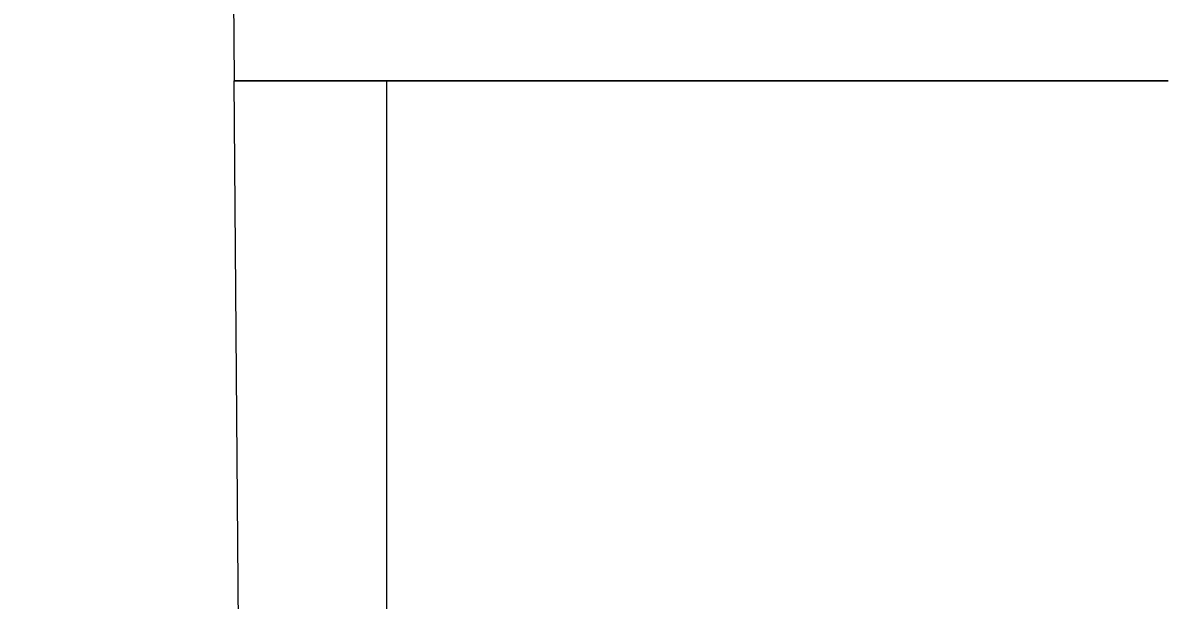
# Model space of a CAD drawing. Header units: metres. Extents: x 34 to 87, y -2.3 to 19.3.
# Drawn here: x 48.7808 to 49.0257, y 0.6199 to 0.7434 of the extents above; entities that cross this region are included whole.
import ezdxf

# ---------------------------------------------------------------- set-up
doc = ezdxf.new("R2010")
doc.units = ezdxf.units.M
for name, color, linetype, lineweight in [('A-ANNO-DIMS', 7, 'Continuous', 5), ('A-ANNO-DIMS-25', 7, 'Continuous', 5), ('P-SANR-FIXT', 7, 'Continuous', 5)]:
    doc.layers.add(name, color=color, linetype=linetype, lineweight=lineweight)
doc.styles.add('Arial_1', font='arial.ttf', dxfattribs={"height": 0.075})
doc.dimstyles.new('Diagonal_-_2_mm_Arial_-_PRETO', dxfattribs={"dimscale": 0.3048, "dimtxt": 0.076519, "dimasz": 0.246063, "dimexe": 0.19685, "dimexo": 0.123031, "dimgap": 0.04101, "dimtad": 1, "dimrnd": 0.01, "dimzin": 0, "dimdsep": 46, "dimtxsty": 'Arial_1', "dimblk1": 'OBLIQUE', "dimblk2": 'OBLIQUE', "dimsah": 1, "dimcen": 0.09, "dimdle": 0.19685, "dimazin": 0, "dimtfac": 1, "dimtdec": 4, "dimtix": 1, "dimtmove": 0, "dimatfit": 3, "dimfxl": 1, "dimtvp": 1, "dimtolj": 1, "dimtzin": 0, "dimarcsym": 2})

# ---------------------------------------------------------------- blocks, each defined once
blk = doc.blocks.new('UT_Bacia com caixa acoplada - UT_Bacia com caixa acoplada-3705348-AA')
at = {"layer": 'P-SANR-FIXT', "color": 253, "true_color": 0xa6a6a6}
for p, q in [((-1.7, 0.7558), (-1.6998, 0.731)), ((-1.69984, 0.731), (-1.6982, 0.52872)), ((-1.69679, 0.731), (-1.69979, 0.731)), ((-1.68808, 0.731), (-1.69672, 0.731))]:
    blk.add_line(p, q, dxfattribs=at)
at = {"layer": 'P-SANR-FIXT', "color": 254, "true_color": 0xdfdfdf}
for p, q in [((-1.69984, 0.731), (-1.69876, 0.731)), ((-1.69879, 0.731), (-1.6998, 0.731)), ((-1.69865, 0.731), (-1.69703, 0.731)), ((-1.69703, 0.731), (-1.69861, 0.731)), ((-1.69265, 0.731), (-1.69699, 0.731)), ((-1.69699, 0.731), (-1.69265, 0.731)), ((-1.68961, 0.731), (-1.69262, 0.731)), ((-1.69262, 0.731), (-1.6882, 0.731)), ((-1.6882, 0.731), (-1.68961, 0.731)), ((-1.68173, 0.731), (-1.68817, 0.731)), ((-1.68817, 0.731), (-1.68173, 0.731)), ((-1.67537, 0.731), (-1.68171, 0.731)), ((-1.68171, 0.731), (-1.67537, 0.731)), ((-1.66723, 0.731), (-1.67535, 0.731)), ((-1.67535, 0.731), (-1.66723, 0.731)), ((-1.6672, 0.731), (-1.6672, 0.431)), ((-1.6672, 0.731), (-1.6672, 0.731)), ((-1.66713, 0.731), (-1.6672, 0.731)), ((-1.6672, 0.731), (-1.6672, 0.731)), ((-1.66692, 0.731), (-1.66713, 0.731)), ((-1.66659, 0.731), (-1.66692, 0.731)), ((-1.66565, 0.731), (-1.66659, 0.731)), ((-1.64111, 0.731), (-1.66565, 0.731)), ((-1.64111, 0.731), (-1.66565, 0.731)), ((-1.60628, 0.731), (-1.6411, 0.731)), ((-1.60628, 0.731), (-1.6411, 0.731)), ((-1.57106, 0.731), (-1.60627, 0.731)), ((-1.57106, 0.731), (-1.60627, 0.731)), ((-1.53558, 0.731), (-1.57105, 0.731)), ((-1.53558, 0.731), (-1.57105, 0.731)), ((-1.49999, 0.731), (-1.53558, 0.731)), ((-1.49999, 0.731), (-1.53558, 0.731))]:
    blk.add_line(p, q, dxfattribs=at)
at = {"layer": 'P-SANR-FIXT'}
for p, q in [((-1.69983, 0.731), (-1.69984, 0.731)), ((-1.69983, 0.731), (-1.69676, 0.731)), ((-1.69673, 0.731), (-1.68807, 0.731)), ((-1.67531, 0.731), (-1.68805, 0.731)), ((-1.68805, 0.731), (-1.67531, 0.731)), ((-1.67531, 0.731), (-1.64101, 0.731)), ((-1.64101, 0.731), (-1.6753, 0.731)), ((-1.60621, 0.731), (-1.641, 0.731)), ((-1.641, 0.731), (-1.60621, 0.731)), ((-1.57102, 0.731), (-1.6062, 0.731)), ((-1.6062, 0.731), (-1.57102, 0.731)), ((-1.53557, 0.731), (-1.57101, 0.731)), ((-1.57101, 0.731), (-1.53557, 0.731)), ((-1.49999, 0.731), (-1.53557, 0.731)), ((-1.53557, 0.731), (-1.49999, 0.731))]:
    blk.add_line(p, q, dxfattribs=at)
at = {"layer": 'P-SANR-FIXT', "color": 7, "true_color": 0xf3f3f3}
for p, q in [((-1.6998, 0.731), (-1.69979, 0.731)), ((-1.66662, 0.731), (-1.66707, 0.731)), ((-1.66565, 0.731), (-1.66663, 0.731)), ((-1.665, 0.731), (-1.66656, 0.731)), ((-1.64101, 0.731), (-1.665, 0.731)), ((-1.64101, 0.731), (-1.665, 0.731)), ((-1.60621, 0.731), (-1.641, 0.731)), ((-1.60621, 0.731), (-1.641, 0.731)), ((-1.57102, 0.731), (-1.6062, 0.731)), ((-1.57102, 0.731), (-1.6062, 0.731)), ((-1.53557, 0.731), (-1.57101, 0.731)), ((-1.53557, 0.731), (-1.57101, 0.731)), ((-1.51979, 0.731), (-1.53557, 0.731)), ((-1.51979, 0.731), (-1.53557, 0.731)), ((-1.50497, 0.731), (-1.51979, 0.731)), ((-1.5, 0.731), (-1.51979, 0.731)), ((-1.5, 0.731), (-1.50497, 0.731))]:
    blk.add_line(p, q, dxfattribs=at)
at = {"layer": 'P-SANR-FIXT', "color": 7, "true_color": 0xfafafa}
for p, q in [((-1.66713, 0.731), (-1.6672, 0.731)), ((-1.66659, 0.731), (-1.66713, 0.731)), ((-1.66661, 0.731), (-1.66694, 0.731)), ((-1.66694, 0.731), (-1.66661, 0.731)), ((-1.665, 0.731), (-1.66657, 0.731)), ((-1.66657, 0.731), (-1.665, 0.731)), ((-1.66616, 0.731), (-1.66656, 0.731)), ((-1.66565, 0.731), (-1.6661, 0.731)), ((-1.665, 0.731), (-1.66557, 0.731)), ((-1.64101, 0.731), (-1.665, 0.731)), ((-1.665, 0.731), (-1.64101, 0.731)), ((-1.60621, 0.731), (-1.641, 0.731)), ((-1.641, 0.731), (-1.60621, 0.731)), ((-1.57102, 0.731), (-1.6062, 0.731)), ((-1.6062, 0.731), (-1.57102, 0.731)), ((-1.53557, 0.731), (-1.57101, 0.731)), ((-1.57101, 0.731), (-1.53557, 0.731)), ((-1.51979, 0.731), (-1.53557, 0.731)), ((-1.53557, 0.731), (-1.51979, 0.731)), ((-1.49999, 0.731), (-1.51979, 0.731)), ((-1.49999, 0.731), (-1.51979, 0.731))]:
    blk.add_line(p, q, dxfattribs=at)
at = {"layer": 'P-SANR-FIXT', "color": 7, "true_color": 0xfdfdfd}
for p, q in [((-1.49999, 0.731), (-1.51979, 0.731)), ((-1.51979, 0.731), (-1.49999, 0.731))]:
    blk.add_line(p, q, dxfattribs=at)
blk = doc.blocks.new('DIMBLOCK7-AA')
at = {"layer": 'A-ANNO-DIMS-25'}
for p, q in [((47.98985, -0.06), (47.98985, 0.66)), ((47.98985, 0.6), (47.92985, 0.6)), ((47.98985, 0.6), (48.35353, 0.6)), ((47.98985, 0), (47.92985, 0)), ((47.98985, 0), (49.79499, 0))]:
    blk.add_line(p, q, dxfattribs=at)
at = {"layer": 'A-ANNO-DIMS-25', "lineweight": 20}
for p, q in [((47.98985, 0.6), (47.95235, 0.6375)), ((47.98985, 0.6), (48.02735, 0.5625)), ((47.98985, 0), (47.95235, 0.0375)), ((47.98985, 0), (48.02735, -0.0375))]:
    blk.add_line(p, q, dxfattribs=at)
at = {"layer": 'A-ANNO-DIMS-25', "color": 0, "insert": (47.87998, 0.19876), "char_height": 0.075, "width": 0.2429787, "attachment_point": 1, "rotation": 90, "line_spacing_factor": 0.941778, "style": 'Arial_1'}
blk.add_mtext('0,60', dxfattribs=at)
blk = doc.blocks.new('_Oblique')
at = {"color": 0, "linetype": 'ByBlock', "lineweight": -2}
blk.add_line((-0.5, -0.5), (0.5, 0.5), dxfattribs=at)

msp = doc.modelspace()

# ---------------------------------------------------------------- block references
at = {"layer": 'P-SANR-FIXT'}
msp.add_blockref('UT_Bacia com caixa acoplada - UT_Bacia com caixa acoplada-3705348-AA', (50.52573, 0), dxfattribs=at)

# ---------------------------------------------------------------- dimensions: what is measured, and where the dimension line sits
at = {"layer": 'A-ANNO-DIMS'}
dim = msp.add_linear_dim(base=(47.98985, 0.6), p1=(49.83249, 0), p2=(48.39103, 0.6), angle=90, dimstyle='Diagonal_-_2_mm_Arial_-_PRETO', override={"dimpost": '<>', "dimfxl": 1.56135}, dxfattribs=at)
dim.commit()
dim.dimension.update_dxf_attribs({"geometry": 'DIMBLOCK7-AA', "text_midpoint": (47.93906, 0.3)})

doc.saveas('drawing.dxf')
